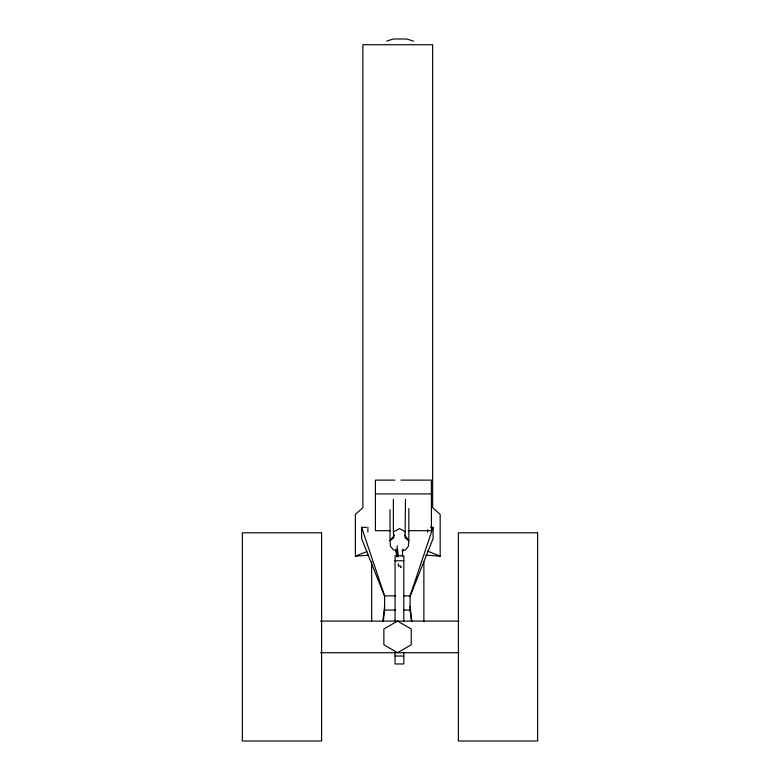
<?xml version="1.0" encoding="UTF-8"?>
<svg xmlns="http://www.w3.org/2000/svg" width="780" height="780" viewBox="0 0 780 780"><rect width="100%" height="100%" fill="white"/><g stroke="black" fill="none" stroke-linecap="round" stroke-linejoin="round"><path stroke-width="1.17" d="M405.493 499.268L405.073 537.791L408.837 540.716L408.418 546.146L405.493 549.9L401.983 550.66M402.207 556.276L402.987 549.071M383.389 620.685L384.598 610.067L384.598 595.861L361.627 527.338L366.464 527.338M382.795 621.611L384.598 606.304M411.304 620.685L410.085 610.067L410.085 595.861L433.066 527.338L430.648 527.338M410.085 596.281L433.066 538.619L433.066 527.338M394.465 535.119L390.029 540.716L390.448 546.146L393.373 549.9L396.513 550.534M390.029 509.671L390.029 540.716L393.793 537.791L393.373 531.941L399.643 528.596L405.493 531.941M425.627 555.165L440.173 556.169L440.173 514.39L432.647 507.702L432.647 44.723L362.875 44.723L362.875 507.702L355.358 514.39L355.358 556.169L366.844 551.577M399.643 565.783L398.385 566.202L398.239 563.794M386.695 41.087L393.373 39L406.75 39L413.429 41.087M355.358 556.169L368.452 555.253M394.885 480.129L375.414 480.129L375.414 530.683L390.019 530.683M400.969 480.129L431.398 480.129L431.398 530.683L408.272 530.683M375.414 493.915L431.398 493.915M395.05 560.771L403.825 560.771M384.598 595.861L395.528 595.861M404.02 595.861L410.085 595.861M384.598 610.067L395.528 610.067M404.02 610.067L410.085 610.067M320.434 621.094L459.01 621.094M320.434 652.714L459.01 652.714M395.05 656.029L403.825 656.029M427.635 551.158L440.173 556.169M404.596 535.119L408.837 540.716L408.837 508.541M384.598 596.281L361.627 538.619L361.627 527.338M400.481 566.202L400.901 567.45L400.481 566.202L400.481 566.982M410.085 606.304L411.898 621.611M395.879 549.071L396.669 555.965M396.893 556.706L396.298 550.739L396.854 556.588M397.137 545.727L397.8 556.569M397.605 548.964L397.976 557.008M427.635 529.727L427.635 532.106M423.872 561.766L423.872 621.094M403.825 621.036L403.825 555.75L395.05 555.75L395.05 620.724M403.825 652.216L403.825 663.965L395.05 663.965L395.05 652.216M393.373 499.268L393.373 531.941M371.651 561.766L371.651 621.094M367.887 527.338L367.887 532.106M397.556 621.094L383.867 629.002L383.867 644.807L397.556 652.714L411.245 644.807L411.245 629.002L397.556 621.094M321.604 532.808L242.365 532.808L242.365 741L321.604 741L321.604 532.808M537.635 532.808L458.396 532.808L458.396 741L537.635 741L537.635 532.808"/></g></svg>
